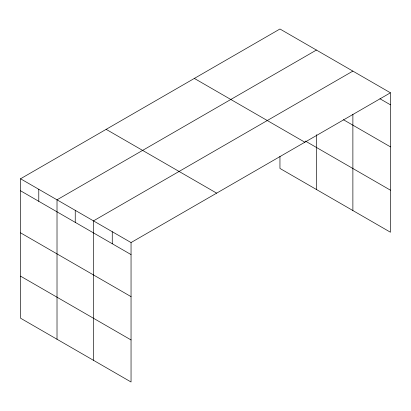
<?xml version="1.0" encoding="UTF-8"?>
<svg xmlns="http://www.w3.org/2000/svg" width="411" height="411" viewBox="0 0 411 411"><rect width="100%" height="100%" fill="white"/><g stroke="black" fill="none" stroke-linecap="round" stroke-linejoin="round"><path stroke-width="0.62" d="M390.45 92.799L279.953 29.001L20.55 178.77L20.55 318.201L131.047 381.999L131.047 242.562L390.45 92.799L390.45 232.23L279.953 168.438L279.953 156.334M316.419 50.055L57.016 199.818L57.016 339.255M352.879 71.108L93.477 220.871L93.477 360.308M379.954 98.758L390.45 104.815M343.488 119.75L390.45 146.866M305.368 141.065L390.45 190.185M194.352 78.424L304.849 142.221M106.151 129.347L216.648 193.139M20.55 178.77L131.047 242.562M20.55 190.786L131.047 254.584M20.55 232.837L131.047 296.629M20.55 276.156L131.047 339.948M352.879 114.345L352.879 210.54M316.419 134.7L316.419 189.492M112.26 231.717L112.26 243.738M75.244 210.345L75.244 222.366M38.783 189.296L38.783 201.313"/></g></svg>
